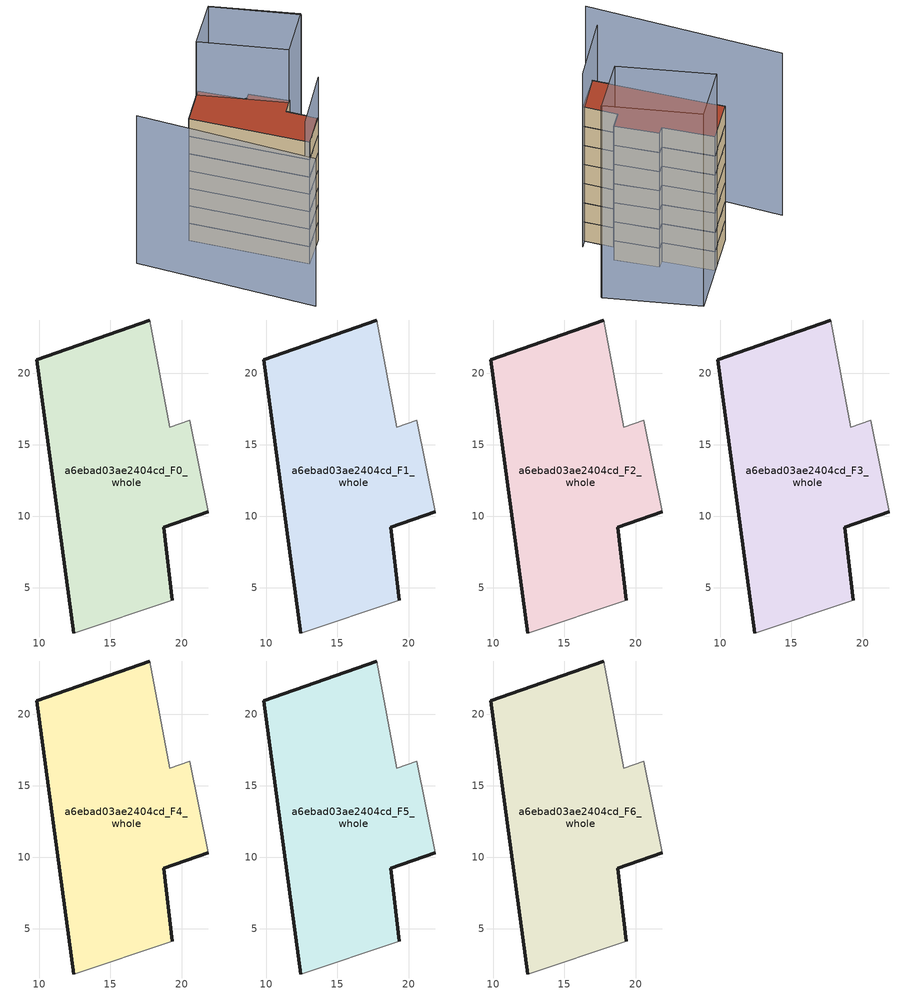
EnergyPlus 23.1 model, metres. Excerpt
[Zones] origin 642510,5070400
a6ebad03ae2404cd_F0_whole
 floor ground (EU_floor_Construction): 19.34,4.12 18.74,9.22 21.84,10.33 20.55,16.73 19.15,16.23 17.74,23.74 9.84,20.93 12.44,1.82 z0
 wall outside (EU_wall_Construction): 21.84,10.33 18.74,9.22 19.34,4.12 / 12.44,1.82 9.84,20.93 17.74,23.74 z0:3
 wall adiabatic (EU_wall_Construction): 17.74,23.74 19.15,16.23 20.55,16.73 21.84,10.33 / 19.34,4.12 12.44,1.82 z0:3
a6ebad03ae2404cd_F1_whole
 floor to a6ebad03ae2404cd_F0_whole (EU_floor_Construction): 19.34,4.12 18.74,9.22 21.84,10.33 20.54,16.73 19.15,16.23 17.74,23.74 9.84,20.93 12.44,1.82 z3
 wall outside (EU_wall_Construction): 21.84,10.33 18.74,9.22 19.34,4.12 / 12.44,1.82 9.84,20.93 17.74,23.74 z3:6
 wall adiabatic (EU_wall_Construction): 17.74,23.74 19.15,16.23 20.55,16.73 21.84,10.33 / 19.34,4.12 12.44,1.82 z3:6
a6ebad03ae2404cd_F2_whole
 floor to a6ebad03ae2404cd_F1_whole (EU_floor_Construction): 19.34,4.12 18.74,9.22 21.84,10.33 20.54,16.73 19.15,16.23 17.74,23.74 9.84,20.93 12.44,1.82 z6
 wall outside (EU_wall_Construction): 21.84,10.33 18.74,9.22 19.34,4.12 / 12.44,1.82 9.84,20.93 17.74,23.74 z6:9
 wall adiabatic (EU_wall_Construction): 17.74,23.74 19.15,16.23 20.55,16.73 21.84,10.33 / 19.34,4.12 12.44,1.82 z6:9
a6ebad03ae2404cd_F3_whole
 floor to a6ebad03ae2404cd_F2_whole (EU_floor_Construction): 19.34,4.12 18.74,9.22 21.84,10.33 20.54,16.73 19.15,16.23 17.74,23.74 9.84,20.93 12.44,1.82 z9
 wall outside (EU_wall_Construction): 21.84,10.33 18.74,9.22 19.34,4.12 / 12.44,1.82 9.84,20.93 17.74,23.74 z9:12
 wall adiabatic (EU_wall_Construction): 17.74,23.74 19.15,16.23 20.55,16.73 21.84,10.33 / 19.34,4.12 12.44,1.82 z9:12
a6ebad03ae2404cd_F4_whole
 floor to a6ebad03ae2404cd_F3_whole (EU_floor_Construction): 19.34,4.12 18.74,9.22 21.84,10.33 20.54,16.73 19.15,16.23 17.74,23.74 9.84,20.93 12.44,1.82 z12
 wall outside (EU_wall_Construction): 21.84,10.33 18.74,9.22 19.34,4.12 / 12.44,1.82 9.84,20.93 17.74,23.74 z12:15
 wall adiabatic (EU_wall_Construction): 17.74,23.74 19.15,16.23 20.55,16.73 21.84,10.33 / 19.34,4.12 12.44,1.82 z12:15
a6ebad03ae2404cd_F5_whole
 floor to a6ebad03ae2404cd_F4_whole (EU_floor_Construction): 19.34,4.12 18.74,9.22 21.84,10.33 20.54,16.73 19.15,16.23 17.74,23.74 9.84,20.93 12.44,1.82 z15
 wall outside (EU_wall_Construction): 21.84,10.33 18.74,9.22 19.34,4.12 / 12.44,1.82 9.84,20.93 17.74,23.74 z15:18
 wall adiabatic (EU_wall_Construction): 17.74,23.74 19.15,16.23 20.55,16.73 21.84,10.33 / 19.34,4.12 12.44,1.82 z15:18
a6ebad03ae2404cd_F6_whole
 floor to a6ebad03ae2404cd_F5_whole (EU_floor_Construction): 19.34,4.12 18.74,9.22 21.84,10.33 20.54,16.73 19.15,16.23 17.74,23.74 9.84,20.93 12.44,1.82 z18
 wall outside (EU_wall_Construction): 21.84,10.33 18.74,9.22 19.34,4.12 / 12.44,1.82 9.84,20.93 17.74,23.74 z18:21
 wall adiabatic (EU_wall_Construction): 17.74,23.74 19.15,16.23 20.55,16.73 21.84,10.33 / 19.34,4.12 12.44,1.82 z18:21
 roof outside (EU_roof_Construction): 17.74,23.74 19.15,16.23 20.55,16.73 21.84,10.33 18.74,9.22 19.34,4.12 12.44,1.82 9.84,20.93 z21
shading: 8.32,0.29 20.73,4.89 z0:27.1; 0.23,24.49 1.99,-4.94 z0:25.4; 31.45,13.72 21.3,10.13 / 21.3,10.13 16.63,23.34 / 16.63,23.34 26.78,26.93 / 26.78,26.93 31.45,13.72 z0:30.1; 31.38,13.63 26.75,26.84 z0:30
[Building]
EU S2 Campaign: North Axis=0; Terrain=City; Solar Distribution=FullExterior
[Site:Location]
Lyon-Bron: Latitude=45.75; Longitude=5; Time Zone=1; Elevation=198
[SizingPeriod:WeatherFileDays]
AnnualSizingPeriod: Begin Month=1; Begin Day of Month=1; End Month=12; End Day of Month=31; Day of Week for Start Day=Monday; Use Weather File Daylight Saving Period=No; Use Weather File Rain and Snow Indicators=No
[MATERIAL]
EU_InternalMass_Material: Roughness=MediumRough; Thickness=0.1; Conductivity=1; Density=1800; Specific Heat=900; Thermal Absorptance=0.9; Solar Absorptance=0.7; Visible Absorptance=0.7
[MATERIAL:NOMASS] Roughness=MediumRough; Thermal Absorptance=0.9; Solar Absorptance=0.7; Visible Absorptance=0.7
Name | Thermal Resistance
EU_wall_NoMass | 0.776494
EU_roof_NoMass | 0.486893
EU_floor_NoMass | 0.421597
[CONSTRUCTION]
EU_wall_Construction: EU_wall_NoMass
EU_roof_Construction: EU_roof_NoMass
EU_floor_Construction: EU_floor_NoMass
EU_InternalMass_Construction: EU_InternalMass_Material
[ZONE] Type=1; Multiplier=1; Ceiling Height=autocalculate; Floor Area=autocalculate; Part of Total Floor Area=Yes
Name | Volume
a6ebad03ae2404cd_F0_whole | 506.435
a6ebad03ae2404cd_F1_whole; a6ebad03ae2404cd_F2_whole; a6ebad03ae2404cd_F3_whole; a6ebad03ae2404cd_F4_whole; a6ebad03ae2404cd_F5_whole; a6ebad03ae2404cd_F6_whole | 506.432
[INTERNALMASS] Construction=EU_InternalMass_Construction; Surface Area=168.811
Name | Zone or ZoneList
a6ebad03ae2404cd_F0_whole_EU_InternalMass | a6ebad03ae2404cd_F0_whole
a6ebad03ae2404cd_F1_whole_EU_InternalMass | a6ebad03ae2404cd_F1_whole
a6ebad03ae2404cd_F2_whole_EU_InternalMass | a6ebad03ae2404cd_F2_whole
a6ebad03ae2404cd_F3_whole_EU_InternalMass | a6ebad03ae2404cd_F3_whole
a6ebad03ae2404cd_F4_whole_EU_InternalMass | a6ebad03ae2404cd_F4_whole
a6ebad03ae2404cd_F5_whole_EU_InternalMass | a6ebad03ae2404cd_F5_whole
a6ebad03ae2404cd_F6_whole_EU_InternalMass | a6ebad03ae2404cd_F6_whole
[OTHEREQUIPMENT] Fuel Type=Electricity; Design Level Calculation Method=Watts/Area; Power per Zone Floor Area=1; Fraction Latent=0; Fraction Radiant=0; Fraction Lost=0; Carbon Dioxide Generation Rate=0; EndUse Subcategory=EU_Step8_InternalGains
Name | Zone or ZoneList or Space or SpaceList | Schedule
EU_Step8_InternalGain_a6ebad03ae2404cd_F0_whole_f000 | a6ebad03ae2404cd_F0_whole | EU_Step8_GainSchedule_a6ebad03ae2404cd_F0_whole_f000
EU_Step8_InternalGain_a6ebad03ae2404cd_F1_whole_f000 | a6ebad03ae2404cd_F1_whole | EU_Step8_GainSchedule_a6ebad03ae2404cd_F1_whole_f000
EU_Step8_InternalGain_a6ebad03ae2404cd_F2_whole_f000 | a6ebad03ae2404cd_F2_whole | EU_Step8_GainSchedule_a6ebad03ae2404cd_F2_whole_f000
EU_Step8_InternalGain_a6ebad03ae2404cd_F3_whole_f000 | a6ebad03ae2404cd_F3_whole | EU_Step8_GainSchedule_a6ebad03ae2404cd_F3_whole_f000
EU_Step8_InternalGain_a6ebad03ae2404cd_F4_whole_f000 | a6ebad03ae2404cd_F4_whole | EU_Step8_GainSchedule_a6ebad03ae2404cd_F4_whole_f000
EU_Step8_InternalGain_a6ebad03ae2404cd_F5_whole_f000 | a6ebad03ae2404cd_F5_whole | EU_Step8_GainSchedule_a6ebad03ae2404cd_F5_whole_f000
EU_Step8_InternalGain_a6ebad03ae2404cd_F6_whole_f000 | a6ebad03ae2404cd_F6_whole | EU_Step8_GainSchedule_a6ebad03ae2404cd_F6_whole_f000
[ZONEVENTILATION:DESIGNFLOWRATE] Schedule=EU_AlwaysOn; Design Flow Rate Calculation Method=AirChanges/Hour; Air Changes per Hour=0.693814; Ventilation Type=Natural; Fan Pressure Rise=0; Fan Total Efficiency=1; Constant Term Coefficient=1; Temperature Term Coefficient=0; Velocity Term Coefficient=0; Velocity Squared Term Coefficient=0; Minimum Indoor Temperature=-100; Maximum Indoor Temperature=100; Delta Temperature=-100; Minimum Outdoor Temperature=-100; Maximum Outdoor Temperature=100; Maximum Wind Speed=40
Name | Zone or ZoneList or Space or SpaceList
EU_ConstantAir_a6ebad03ae2404cd_F0_whole | a6ebad03ae2404cd_F0_whole
EU_ConstantAir_a6ebad03ae2404cd_F1_whole | a6ebad03ae2404cd_F1_whole
EU_ConstantAir_a6ebad03ae2404cd_F2_whole | a6ebad03ae2404cd_F2_whole
EU_ConstantAir_a6ebad03ae2404cd_F3_whole | a6ebad03ae2404cd_F3_whole
EU_ConstantAir_a6ebad03ae2404cd_F4_whole | a6ebad03ae2404cd_F4_whole
EU_ConstantAir_a6ebad03ae2404cd_F5_whole | a6ebad03ae2404cd_F5_whole
EU_ConstantAir_a6ebad03ae2404cd_F6_whole | a6ebad03ae2404cd_F6_whole
[HVACTEMPLATE:THERMOSTAT] Constant Heating Setpoint=20; Constant Cooling Setpoint=50
EU_HeatOnly_a6ebad03ae2404cd_F0_whole; EU_HeatOnly_a6ebad03ae2404cd_F1_whole; EU_HeatOnly_a6ebad03ae2404cd_F2_whole; EU_HeatOnly_a6ebad03ae2404cd_F3_whole; EU_HeatOnly_a6ebad03ae2404cd_F4_whole; EU_HeatOnly_a6ebad03ae2404cd_F5_whole; EU_HeatOnly_a6ebad03ae2404cd_F6_whole
[HVACTEMPLATE:ZONE:IDEALLOADSAIRSYSTEM] System Availability Schedule=EU_AlwaysOn; Maximum Heating Supply Air Temperature=50; Minimum Cooling Supply Air Temperature=13; Maximum Heating Supply Air Humidity Ratio=0.0156; Minimum Cooling Supply Air Humidity Ratio=0.0077; Heating Limit=NoLimit; Cooling Limit=NoLimit; Heating Availability Schedule=EU_AlwaysOn; Cooling Availability Schedule=EU_CoolingOff; Dehumidification Control Type=ConstantSensibleHeatRatio; Cooling Sensible Heat Ratio=0.7; Dehumidification Setpoint=60; Humidification Control Type=None; Humidification Setpoint=30; Outdoor Air Method=None; Outdoor Air Flow Rate per Person=0.00944; Outdoor Air Flow Rate per Zone Floor Area=0; Outdoor Air Flow Rate per Zone=0; Demand Controlled Ventilation Type=None; Outdoor Air Economizer Type=NoEconomizer; Heat Recovery Type=None; Sensible Heat Recovery Effectiveness=0.7; Latent Heat Recovery Effectiveness=0.65
Name | Template Thermostat
a6ebad03ae2404cd_F0_whole | EU_HeatOnly_a6ebad03ae2404cd_F0_whole
a6ebad03ae2404cd_F1_whole | EU_HeatOnly_a6ebad03ae2404cd_F1_whole
a6ebad03ae2404cd_F2_whole | EU_HeatOnly_a6ebad03ae2404cd_F2_whole
a6ebad03ae2404cd_F3_whole | EU_HeatOnly_a6ebad03ae2404cd_F3_whole
a6ebad03ae2404cd_F4_whole | EU_HeatOnly_a6ebad03ae2404cd_F4_whole
a6ebad03ae2404cd_F5_whole | EU_HeatOnly_a6ebad03ae2404cd_F5_whole
a6ebad03ae2404cd_F6_whole | EU_HeatOnly_a6ebad03ae2404cd_F6_whole
[SIZING:ZONE] Zone Cooling Design Supply Air Temperature Input Method=SupplyAirTemperature; Zone Cooling Design Supply Air Temperature=13; Zone Heating Design Supply Air Temperature Input Method=SupplyAirTemperature; Zone Heating Design Supply Air Temperature=50; Zone Cooling Design Supply Air Humidity Ratio=0.008; Zone Heating Design Supply Air Humidity Ratio=0.008; Cooling Design Air Flow Method=DesignDay; Cooling Design Air Flow Rate=0; Cooling Minimum Air Flow per Zone Floor Area=0.000762; Cooling Minimum Air Flow=0; Cooling Minimum Air Flow Fraction=0.2; Heating Design Air Flow Method=DesignDay; Heating Design Air Flow Rate=0; Heating Maximum Air Flow per Zone Floor Area=0.002032; Heating Maximum Air Flow=0.141576; Heating Maximum Air Flow Fraction=0.3; Account for Dedicated Outdoor Air System=No; Dedicated Outdoor Air System Control Strategy=NeutralSupplyAir; Dedicated Outdoor Air Low Setpoint Temperature for Design=autosize; Dedicated Outdoor Air High Setpoint Temperature for Design=autosize; Zone Load Sizing Method=Sensible Load Only No Latent Load; Zone Latent Cooling Design Supply Air Humidity Ratio Input Method=HumidityRatioDifference; Zone Cooling Design Supply Air Humidity Ratio Difference=0.005; Zone Latent Heating Design Supply Air Humidity Ratio Input Method=HumidityRatioDifference; Zone Humidification Design Supply Air Humidity Ratio Difference=0.005
a6ebad03ae2404cd_F0_whole; a6ebad03ae2404cd_F1_whole; a6ebad03ae2404cd_F2_whole; a6ebad03ae2404cd_F3_whole; a6ebad03ae2404cd_F4_whole; a6ebad03ae2404cd_F5_whole; a6ebad03ae2404cd_F6_whole
[SCHEDULE:CONSTANT]
Name | Hourly Value
EU_AlwaysOn | 1
EU_CoolingOff | 0
[SCHEDULE:FILE] Column Number=1; Rows to Skip at Top=0; Number of Hours of Data=8760; Column Separator=Comma; Interpolate to Timestep=No; Minutes per Item=60; Adjust Schedule for Daylight Savings=Yes
Name | File
EU_Step8_GainSchedule_a6ebad03ae2404cd_F0_whole_f000 | ../../schedules/a6ebad03ae2404cd/a6ebad03ae2404cd_F0_whole_f000_gain.csv
EU_Step8_GainSchedule_a6ebad03ae2404cd_F1_whole_f000 | ../../schedules/a6ebad03ae2404cd/a6ebad03ae2404cd_F1_whole_f000_gain.csv
EU_Step8_GainSchedule_a6ebad03ae2404cd_F2_whole_f000 | ../../schedules/a6ebad03ae2404cd/a6ebad03ae2404cd_F2_whole_f000_gain.csv
EU_Step8_GainSchedule_a6ebad03ae2404cd_F3_whole_f000 | ../../schedules/a6ebad03ae2404cd/a6ebad03ae2404cd_F3_whole_f000_gain.csv
EU_Step8_GainSchedule_a6ebad03ae2404cd_F4_whole_f000 | ../../schedules/a6ebad03ae2404cd/a6ebad03ae2404cd_F4_whole_f000_gain.csv
EU_Step8_GainSchedule_a6ebad03ae2404cd_F5_whole_f000 | ../../schedules/a6ebad03ae2404cd/a6ebad03ae2404cd_F5_whole_f000_gain.csv
EU_Step8_GainSchedule_a6ebad03ae2404cd_F6_whole_f000 | ../../schedules/a6ebad03ae2404cd/a6ebad03ae2404cd_F6_whole_f000_gain.csv
